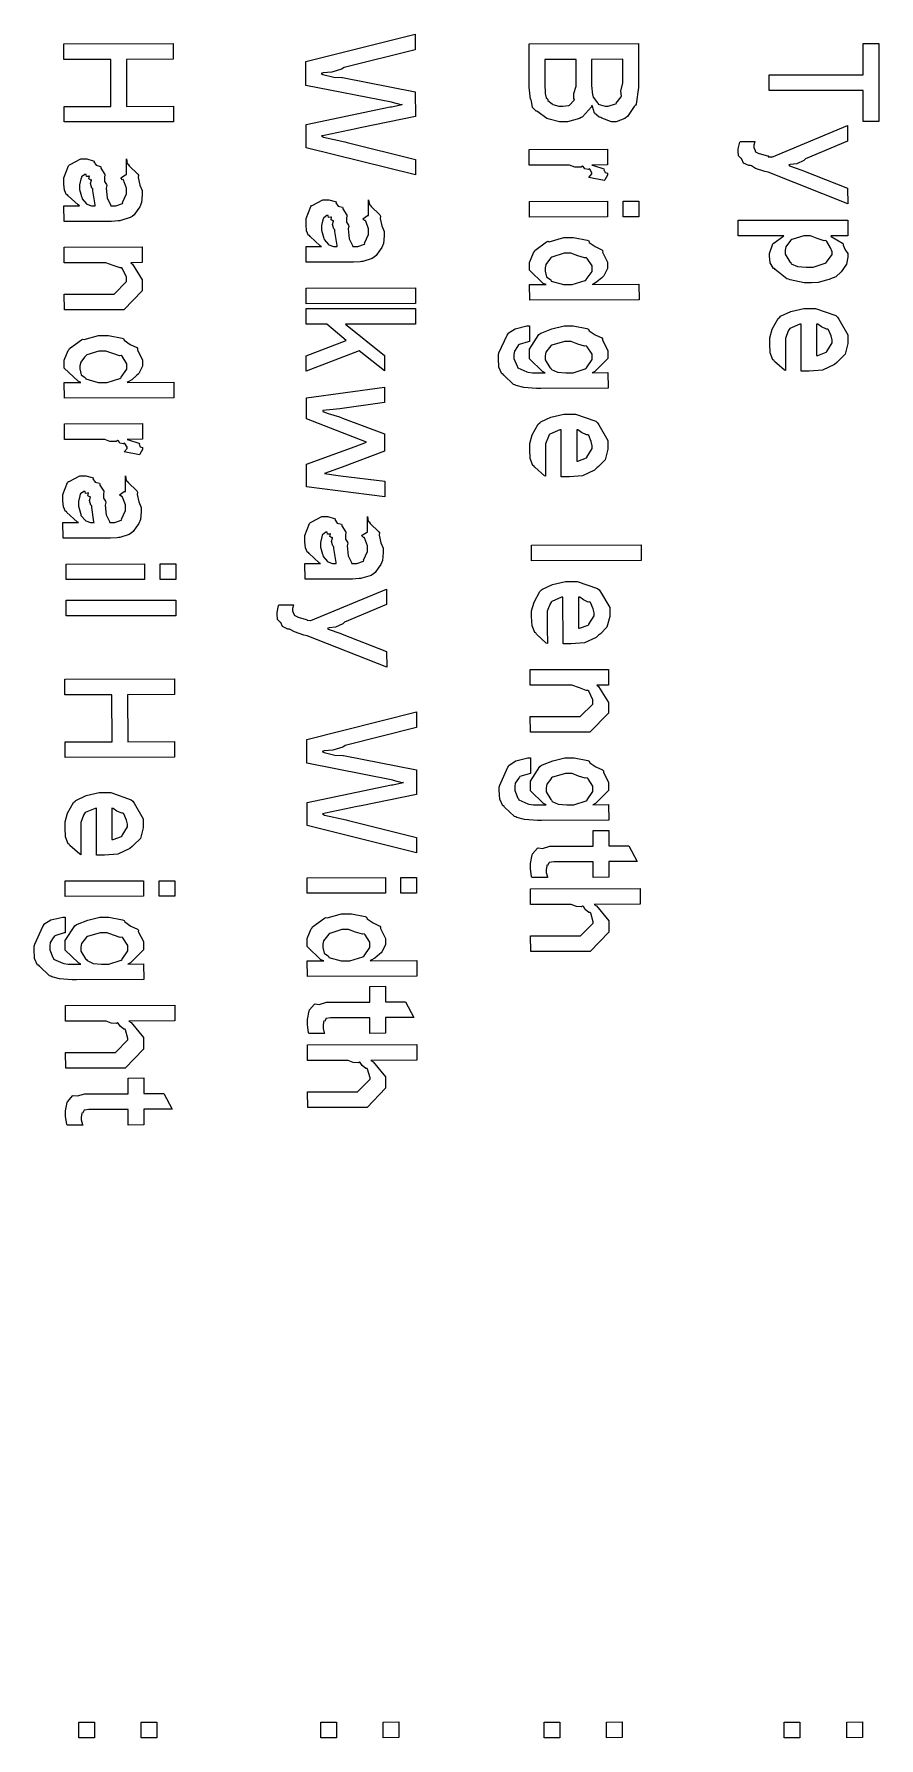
# Model space of a CAD drawing. Extents: x 0.1 to 11.6, y 0.3 to 16.2.
# Drawn here: x 8.059 to 8.809, y 2.724 to 4.237 of the extents above; entities that cross this region are included whole.
import ezdxf

# ---------------------------------------------------------------- set-up
doc = ezdxf.new("R2010")
doc.units = 0
doc.header["$MEASUREMENT"] = 0

msp = doc.modelspace()

# ---------------------------------------------------------------- linework, layer by layer
at = {"color": 0}
for points in [[(8.30018, 4.21278), (8.3974, 4.23708), (8.3974, 4.22319), (8.33425, 4.20736), (8.33203, 4.20594), (8.32324, 4.20329), (8.31554, 4.20258), (8.31386, 4.20215), (8.31543, 4.20107), (8.32497, 4.19878), (8.33231, 4.19857), (8.33274, 4.19846), (8.3974, 4.18565), (8.39763, 4.16396), (8.34836, 4.15375), (8.34467, 4.15304), (8.31663, 4.14714), (8.31407, 4.1466), (8.31586, 4.14556), (8.33501, 4.14128), (8.33707, 4.14074), (8.39763, 4.12576), (8.39763, 4.11208), (8.3004, 4.13618), (8.3004, 4.15679), (8.37528, 4.17242), (8.37642, 4.17236), (8.38574, 4.17458), (8.3859, 4.17458), (8.38488, 4.17415), (8.37711, 4.17638), (8.37636, 4.17654), (8.30018, 4.19151), (8.30018, 4.21278)], [(8.08524, 4.22846), (8.18246, 4.22868), (8.18246, 4.21479), (8.14079, 4.21457), (8.141, 4.1729), (8.18267, 4.17312), (8.18267, 4.15924), (8.08544, 4.15901), (8.08544, 4.1729), (8.12711, 4.1729), (8.1269, 4.21457), (8.08524, 4.21457), (8.08524, 4.22846)], [(8.49858, 4.22851), (8.59581, 4.22874), (8.59581, 4.19183), (8.59581, 4.18956), (8.59364, 4.17497), (8.59321, 4.17383), (8.59179, 4.17264), (8.58589, 4.16385), (8.58496, 4.16319), (8.58376, 4.16222), (8.57585, 4.15929), (8.57324, 4.15929), (8.57183, 4.15929), (8.56326, 4.16238), (8.56239, 4.16297), (8.56088, 4.16325), (8.55681, 4.16699), (8.55485, 4.17264), (8.55436, 4.17383), (8.55388, 4.17258), (8.5459, 4.16363), (8.54482, 4.16297), (8.54329, 4.162), (8.53256, 4.15907), (8.52897, 4.15907), (8.52561, 4.15907), (8.51654, 4.16146), (8.51551, 4.16189), (8.51421, 4.16211), (8.50629, 4.16797), (8.50575, 4.16862), (8.50483, 4.16857), (8.50174, 4.17193), (8.50065, 4.17763), (8.50032, 4.1786), (8.49989, 4.17914), (8.49858, 4.18983), (8.49858, 4.19336), (8.49858, 4.22851)], [(8.71192, 4.20079), (8.79525, 4.20101), (8.79525, 4.22879), (8.80914, 4.22879), (8.80935, 4.15935), (8.79546, 4.15935), (8.79525, 4.18712), (8.71192, 4.1869), (8.71192, 4.20079)], [(8.51247, 4.21463), (8.51247, 4.19336), (8.51247, 4.1914), (8.51281, 4.18593), (8.51292, 4.18554), (8.51292, 4.18429), (8.51367, 4.18044), (8.51481, 4.17947), (8.51508, 4.17904), (8.51514, 4.17811), (8.51915, 4.17503), (8.51964, 4.17469), (8.51964, 4.17469), (8.52485, 4.17296), (8.52658, 4.17296), (8.52854, 4.17296), (8.53385, 4.17372), (8.5344, 4.17383), (8.5344, 4.17383), (8.53874, 4.1785), (8.53896, 4.17925), (8.53842, 4.17942), (8.53831, 4.18431), (8.54025, 4.19081), (8.54025, 4.19293), (8.54025, 4.21463), (8.51247, 4.21463)], [(8.55414, 4.21463), (8.55414, 4.19422), (8.55414, 4.19129), (8.55501, 4.18311), (8.55524, 4.18251), (8.55539, 4.18093), (8.55946, 4.17594), (8.56, 4.17557), (8.56006, 4.17497), (8.56603, 4.17318), (8.56803, 4.17318), (8.56879, 4.17318), (8.57547, 4.17518), (8.57607, 4.17557), (8.57596, 4.17572), (8.5804, 4.18121), (8.58062, 4.18186), (8.58051, 4.18186), (8.57997, 4.18642), (8.58192, 4.19374), (8.58192, 4.19618), (8.58192, 4.21485), (8.55414, 4.21463)], [(8.68604, 4.14176), (8.69928, 4.14176), (8.699, 4.14139), (8.69819, 4.13846), (8.69819, 4.13742), (8.69819, 4.13639), (8.69928, 4.13357), (8.69949, 4.13331), (8.6996, 4.1326), (8.70258, 4.13107), (8.70296, 4.13092), (8.70296, 4.13092), (8.71029, 4.12885), (8.71143, 4.12853), (8.71132, 4.12853), (8.71099, 4.12819), (8.71392, 4.12799), (8.71425, 4.12788), (8.78153, 4.15587), (8.78153, 4.14199), (8.74419, 4.12636), (8.74262, 4.12483), (8.73628, 4.12196), (8.73053, 4.12136), (8.72922, 4.12093), (8.72982, 4.12006), (8.74094, 4.11626), (8.74224, 4.11572), (8.78153, 4.10032), (8.78174, 4.08643), (8.71099, 4.11442), (8.70811, 4.11501), (8.69982, 4.11774), (8.69607, 4.11996), (8.69536, 4.12028), (8.69379, 4.12028), (8.68907, 4.1225), (8.68756, 4.12603), (8.68713, 4.12657), (8.68696, 4.12646), (8.68463, 4.1289), (8.68431, 4.13351), (8.68431, 4.13504), (8.68431, 4.13504), (8.68571, 4.14117), (8.68604, 4.14176)], [(8.49875, 4.13471), (8.56819, 4.13493), (8.56819, 4.12104), (8.55431, 4.12082), (8.55572, 4.1205), (8.56494, 4.11746), (8.56537, 4.11714), (8.56511, 4.11658), (8.56608, 4.1141), (8.56819, 4.11361), (8.56819, 4.11344), (8.56819, 4.11187), (8.56581, 4.10769), (8.56537, 4.10715), (8.55171, 4.10975), (8.55171, 4.10975), (8.55431, 4.11285), (8.55431, 4.11388), (8.55431, 4.11388), (8.55246, 4.11714), (8.55214, 4.11735), (8.55126, 4.11697), (8.54801, 4.11746), (8.5466, 4.11963), (8.54606, 4.11974), (8.54471, 4.11892), (8.53911, 4.11897), (8.53456, 4.12082), (8.53304, 4.12082), (8.49875, 4.12082), (8.49875, 4.13471)], [(8.09928, 4.08458), (8.09799, 4.08535), (8.08897, 4.09347), (8.08843, 4.09435), (8.08768, 4.0944), (8.08578, 4.09858), (8.08539, 4.1039), (8.08539, 4.10563), (8.0854, 4.10949), (8.08951, 4.12017), (8.09039, 4.12104), (8.09082, 4.12121), (8.10043, 4.12625), (8.10363, 4.12625), (8.10574, 4.12625), (8.11143, 4.12462), (8.11208, 4.12429), (8.11187, 4.12358), (8.11393, 4.12056), (8.11779, 4.11963), (8.11817, 4.11908), (8.11811, 4.118), (8.12164, 4.11242), (8.12185, 4.11171), (8.12136, 4.11051), (8.12142, 4.10628), (8.12321, 4.10357), (8.12337, 4.1026), (8.12278, 4.10026), (8.12375, 4.09153), (8.12668, 4.08556), (8.12707, 4.08458), (8.12765, 4.08458), (8.12896, 4.08458), (8.12944, 4.08458), (8.13151, 4.08458), (8.13726, 4.08675), (8.13769, 4.08718), (8.13732, 4.08762), (8.14094, 4.09526), (8.14094, 4.09782), (8.14094, 4.10032), (8.1384, 4.10726), (8.13792, 4.10781), (8.13743, 4.10775), (8.13575, 4.10932), (8.13992, 4.11214), (8.14094, 4.11236), (8.14094, 4.12625), (8.1409, 4.12625), (8.14165, 4.12196), (8.14247, 4.12147), (8.14333, 4.12017), (8.15104, 4.11279), (8.15158, 4.11171), (8.15126, 4.10964), (8.15267, 4.10303), (8.15483, 4.09814), (8.15485, 4.09651), (8.15483, 4.09424), (8.15419, 4.0874), (8.15267, 4.08371), (8.15224, 4.08285), (8.1511, 4.08132), (8.14774, 4.07665), (8.14594, 4.07519), (8.14529, 4.07482), (8.14421, 4.07406), (8.1359, 4.0715), (8.13488, 4.07135), (8.13357, 4.07118), (8.12756, 4.07069), (8.12554, 4.07069), (8.11447, 4.07069), (8.11008, 4.07069), (8.10015, 4.07069), (8.0969, 4.07069), (8.09408, 4.07069), (8.08774, 4.07069), (8.08561, 4.07069), (8.0854, 4.08458), (8.08887, 4.08458), (8.09668, 4.08458), (8.09928, 4.08458)], [(8.11317, 4.08458), (8.11296, 4.08544), (8.11111, 4.09793), (8.111, 4.09956), (8.11008, 4.10026), (8.10889, 4.10428), (8.10981, 4.10721), (8.10971, 4.10758), (8.10932, 4.10747), (8.10758, 4.10846), (8.10796, 4.11083), (8.10775, 4.11106), (8.10732, 4.11074), (8.10531, 4.11051), (8.10499, 4.11236), (8.10493, 4.11236), (8.1039, 4.11236), (8.10107, 4.11019), (8.10081, 4.10975), (8.10043, 4.10835), (8.09928, 4.10325), (8.09928, 4.10151), (8.09929, 4.09918), (8.10092, 4.09289), (8.10124, 4.09218), (8.1014, 4.09088), (8.10536, 4.08643), (8.10579, 4.0861), (8.10579, 4.0861), (8.10986, 4.08458), (8.11122, 4.08458), (8.11317, 4.08458)], [(8.31429, 4.04835), (8.31299, 4.0491), (8.30399, 4.05724), (8.30344, 4.05811), (8.30268, 4.05817), (8.30078, 4.06233), (8.3004, 4.06765), (8.3004, 4.06939), (8.3004, 4.07324), (8.30453, 4.08393), (8.30539, 4.08481), (8.30583, 4.08496), (8.31543, 4.09001), (8.31862, 4.09001), (8.32075, 4.09001), (8.32644, 4.08838), (8.3271, 4.08806), (8.32687, 4.08735), (8.32894, 4.08431), (8.33279, 4.08339), (8.33317, 4.08285), (8.33311, 4.08176), (8.33664, 4.07617), (8.33686, 4.07547), (8.33637, 4.07428), (8.33643, 4.07004), (8.33822, 4.06733), (8.33837, 4.06635), (8.33778, 4.06401), (8.33876, 4.05528), (8.34169, 4.04932), (8.34207, 4.04835), (8.34267, 4.04833), (8.34397, 4.04835), (8.34446, 4.04835), (8.34651, 4.04833), (8.35226, 4.05051), (8.35271, 4.05094), (8.35232, 4.05138), (8.35596, 4.05903), (8.35596, 4.06158), (8.35596, 4.06407), (8.3534, 4.07101), (8.35292, 4.07156), (8.35243, 4.0715), (8.35075, 4.07308), (8.35493, 4.0759), (8.35596, 4.07611), (8.35596, 4.09), (8.3559, 4.09001), (8.35667, 4.08572), (8.35747, 4.08524), (8.35835, 4.08393), (8.36604, 4.07656), (8.3666, 4.07547), (8.36626, 4.0734), (8.36768, 4.06679), (8.36985, 4.0619), (8.36985, 4.06028), (8.36985, 4.058), (8.36919, 4.05117), (8.36768, 4.04747), (8.36724, 4.04661), (8.3661, 4.04508), (8.36274, 4.04042), (8.36094, 4.03896), (8.36029, 4.03857), (8.35921, 4.03782), (8.35092, 4.03526), (8.34987, 4.0351), (8.34858, 4.03494), (8.34256, 4.03446), (8.34056, 4.03446), (8.32949, 4.03446), (8.32508, 4.03446), (8.31515, 4.03446), (8.3119, 4.03446), (8.30908, 4.03446), (8.30274, 4.03446), (8.30063, 4.03446), (8.3004, 4.04833), (8.30388, 4.04833), (8.31168, 4.04835), (8.31429, 4.04835)], [(8.49886, 4.08849), (8.56831, 4.08871), (8.56831, 4.07482), (8.49886, 4.0746), (8.49886, 4.08849)], [(8.58219, 4.08871), (8.59608, 4.08871), (8.59608, 4.07482), (8.58219, 4.07482), (8.58219, 4.08871)], [(8.32818, 4.04833), (8.32796, 4.04921), (8.32613, 4.06168), (8.32601, 4.06332), (8.32508, 4.06401), (8.32389, 4.06803), (8.32482, 4.07096), (8.32471, 4.07135), (8.32433, 4.07124), (8.3226, 4.07221), (8.32297, 4.0746), (8.32275, 4.07482), (8.32232, 4.07449), (8.32032, 4.07428), (8.31999, 4.07611), (8.31993, 4.07611), (8.3189, 4.07611), (8.31608, 4.07394), (8.31581, 4.07351), (8.31543, 4.0721), (8.31429, 4.067), (8.31429, 4.06526), (8.31429, 4.06293), (8.31592, 4.05664), (8.31625, 4.05593), (8.3164, 4.05464), (8.32036, 4.05018), (8.32081, 4.04986), (8.32081, 4.04986), (8.32487, 4.04833), (8.32622, 4.04833), (8.32818, 4.04833)], [(8.6844, 4.07172), (8.78162, 4.07194), (8.78162, 4.05806), (8.76665, 4.05783), (8.76682, 4.05735), (8.77707, 4.05154), (8.77772, 4.05089), (8.77751, 4.04969), (8.77935, 4.04557), (8.78162, 4.04226), (8.78162, 4.04113), (8.78162, 4.03907), (8.78049, 4.03276), (8.778, 4.02886), (8.77729, 4.02789), (8.77587, 4.0261), (8.77094, 4.02138), (8.76644, 4.01969), (8.76514, 4.01921), (8.76286, 4.01844), (8.75526, 4.01654), (8.74946, 4.01617), (8.74756, 4.01617), (8.74294, 4.01617), (8.73047, 4.01888), (8.72911, 4.01942), (8.72749, 4.01969), (8.71729, 4.02794), (8.71653, 4.02897), (8.7156, 4.02897), (8.71272, 4.03386), (8.71218, 4.04015), (8.71218, 4.04221), (8.71218, 4.04221), (8.71506, 4.05067), (8.71565, 4.05132), (8.71599, 4.05138), (8.72385, 4.0574), (8.72478, 4.05783), (8.6844, 4.05783), (8.6844, 4.07172)], [(8.49892, 4.01465), (8.51367, 4.01465), (8.51113, 4.01563), (8.49892, 4.02729), (8.49892, 4.03114), (8.49892, 4.03435), (8.5025, 4.04297), (8.50325, 4.04394), (8.50358, 4.04482), (8.51411, 4.05251), (8.5154, 4.05306), (8.5165, 4.05274), (8.52935, 4.05632), (8.53364, 4.05632), (8.53814, 4.05632), (8.55029, 4.05399), (8.55165, 4.0535), (8.55203, 4.05208), (8.55735, 4.04839), (8.56326, 4.04557), (8.56401, 4.0446), (8.56392, 4.04346), (8.56836, 4.0344), (8.56836, 4.03136), (8.56836, 4.02897), (8.56511, 4.02251), (8.56446, 4.02181), (8.5631, 4.02061), (8.55886, 4.01699), (8.55567, 4.01514), (8.55469, 4.01465), (8.59614, 4.01486), (8.59636, 4.00097), (8.49914, 4.00076), (8.49892, 4.01465)], [(8.74647, 4.05783), (8.74262, 4.05783), (8.73188, 4.05458), (8.73107, 4.05393), (8.72993, 4.05257), (8.72667, 4.04824), (8.72607, 4.04519), (8.72607, 4.04417), (8.72607, 4.04167), (8.73019, 4.03489), (8.73107, 4.03418), (8.7315, 4.03315), (8.73703, 4.0306), (8.74457, 4.03006), (8.74713, 4.03006), (8.75097, 4.03006), (8.76167, 4.03353), (8.76253, 4.03418), (8.76264, 4.0345), (8.76774, 4.04144), (8.76774, 4.04372), (8.76774, 4.04372), (8.76633, 4.04736), (8.76318, 4.053), (8.76232, 4.05371), (8.76069, 4.0536), (8.75456, 4.05561), (8.74849, 4.05783), (8.74647, 4.05783)], [(8.0855, 4.04785), (8.15494, 4.04807), (8.15494, 4.03418), (8.14475, 4.03396), (8.14611, 4.03288), (8.15494, 4.01872), (8.15494, 4.014), (8.15494, 4.00922), (8.13846, 3.99229), (8.12739, 3.99229), (8.08572, 3.99229), (8.0855, 4.00618), (8.12414, 4.00618), (8.12999, 4.00618), (8.14106, 4.01725), (8.14106, 4.01833), (8.14106, 4.02111), (8.13743, 4.02864), (8.13672, 4.0294), (8.13519, 4.0294), (8.12918, 4.03168), (8.12244, 4.03396), (8.12022, 4.03396), (8.0855, 4.03396), (8.0855, 4.04785)], [(8.53364, 4.04243), (8.52974, 4.04243), (8.51888, 4.03901), (8.51801, 4.03831), (8.51682, 4.03694), (8.51346, 4.03256), (8.51281, 4.0294), (8.51281, 4.02832), (8.51281, 4.02664), (8.514, 4.02143), (8.51693, 4.01942), (8.51779, 4.01878), (8.51818, 4.01774), (8.52908, 4.01465), (8.53276, 4.01465), (8.53689, 4.01465), (8.54839, 4.01812), (8.54926, 4.01878), (8.54937, 4.01915), (8.55447, 4.02636), (8.55447, 4.02875), (8.55447, 4.03119), (8.55029, 4.03787), (8.54949, 4.03851), (8.5479, 4.03836), (8.54189, 4.04025), (8.53569, 4.04243), (8.53364, 4.04243)], [(8.30051, 4.01156), (8.39774, 4.01178), (8.39774, 3.99789), (8.30051, 3.99767), (8.30051, 4.01156)], [(8.30057, 3.99328), (8.39779, 3.99349), (8.39779, 3.9796), (8.3355, 3.97939), (8.37001, 3.95161), (8.37001, 3.93793), (8.34765, 3.95594), (8.30057, 3.93772), (8.30057, 3.95139), (8.33615, 3.96506), (8.31879, 3.97939), (8.30057, 3.97939), (8.30057, 3.99328)], [(8.72624, 3.95165), (8.72646, 3.93821), (8.72532, 3.93858), (8.71669, 3.9464), (8.71604, 3.94754), (8.71511, 3.94786), (8.71278, 3.95399), (8.71235, 3.96203), (8.71235, 3.96468), (8.71235, 3.96729), (8.71451, 3.97499), (8.71972, 3.98443), (8.72125, 3.98574), (8.722, 3.98649), (8.73096, 3.99067), (8.74251, 3.99332), (8.74642, 3.99332), (8.75293, 3.99332), (8.77094, 3.98703), (8.77246, 3.98574), (8.7736, 3.98394), (8.78179, 3.97), (8.78179, 3.96533), (8.78179, 3.96218), (8.77925, 3.95275), (8.77344, 3.94689), (8.77181, 3.94558), (8.76981, 3.94363), (8.75922, 3.93875), (8.7475, 3.93778), (8.7436, 3.93778), (8.74279, 3.93778), (8.74094, 3.93778), (8.74035, 3.93778), (8.74013, 3.97943), (8.73899, 3.97939), (8.73031, 3.97558), (8.72971, 3.97488), (8.72885, 3.97342), (8.72624, 3.9669), (8.72624, 3.96468), (8.72624, 3.96272), (8.72624, 3.95833), (8.72624, 3.95686), (8.72624, 3.95557), (8.72624, 3.95264), (8.72624, 3.95165)], [(8.75401, 3.97943), (8.75401, 3.95165), (8.75499, 3.95176), (8.76258, 3.95449), (8.76313, 3.95492), (8.76313, 3.95529), (8.7679, 3.96283), (8.7679, 3.96533), (8.7679, 3.96533), (8.76693, 3.96901), (8.76465, 3.97444), (8.764, 3.9751), (8.76264, 3.97499), (8.75836, 3.977), (8.75504, 3.97939), (8.75401, 3.97943)], [(8.08567, 3.92779), (8.10043, 3.92779), (8.09788, 3.92876), (8.08567, 3.94043), (8.08567, 3.94428), (8.08567, 3.94749), (8.08925, 3.95611), (8.09, 3.95708), (8.09033, 3.95796), (8.10086, 3.96565), (8.10217, 3.96619), (8.10325, 3.96588), (8.1161, 3.96946), (8.12039, 3.96946), (8.12489, 3.96946), (8.13704, 3.96712), (8.1384, 3.96664), (8.13878, 3.96522), (8.1441, 3.96153), (8.15001, 3.95871), (8.15078, 3.95774), (8.15067, 3.9566), (8.15511, 3.94754), (8.15511, 3.9445), (8.15511, 3.94211), (8.15186, 3.93565), (8.15121, 3.93494), (8.14985, 3.93375), (8.14561, 3.93012), (8.14242, 3.92828), (8.14144, 3.92779), (8.18289, 3.928), (8.18311, 3.91411), (8.08589, 3.9139), (8.08567, 3.92779)], [(8.49903, 3.97792), (8.49903, 3.96403), (8.49789, 3.96392), (8.48975, 3.96143), (8.48926, 3.96099), (8.48833, 3.95969), (8.48563, 3.95557), (8.48514, 3.95247), (8.48514, 3.95144), (8.48514, 3.949), (8.48785, 3.94228), (8.48839, 3.94168), (8.48867, 3.94065), (8.49669, 3.93712), (8.49772, 3.9369), (8.49772, 3.9369), (8.50168, 3.93636), (8.5101, 3.93625), (8.51292, 3.93625), (8.51058, 3.93733), (8.49903, 3.94874), (8.49903, 3.95253), (8.49903, 3.95725), (8.50732, 3.97032), (8.509, 3.9714), (8.50988, 3.9719), (8.51888, 3.97542), (8.52968, 3.97792), (8.53331, 3.97792), (8.53782, 3.97792), (8.54992, 3.97558), (8.55132, 3.9751), (8.55182, 3.97368), (8.55724, 3.97006), (8.56315, 3.96739), (8.56392, 3.96642), (8.56386, 3.96528), (8.56847, 3.95622), (8.56847, 3.95318), (8.56847, 3.94894), (8.55686, 3.93739), (8.55458, 3.93625), (8.56847, 3.93647), (8.56868, 3.92258), (8.509, 3.92236), (8.50521, 3.92236), (8.49388, 3.92318), (8.48708, 3.92507), (8.486, 3.92562), (8.48481, 3.92589), (8.47601, 3.93431), (8.47537, 3.93539), (8.47439, 3.93544), (8.47174, 3.94135), (8.47125, 3.94943), (8.47125, 3.9521), (8.47179, 3.95389), (8.47906, 3.96978), (8.47993, 3.97097), (8.48003, 3.97163), (8.48622, 3.97547), (8.49669, 3.97797), (8.49903, 3.97792)], [(8.12039, 3.95557), (8.11649, 3.95557), (8.10564, 3.95215), (8.10476, 3.95144), (8.10357, 3.95008), (8.10021, 3.94569), (8.09956, 3.94254), (8.09956, 3.94146), (8.09956, 3.93978), (8.10075, 3.93457), (8.10368, 3.93256), (8.10454, 3.93192), (8.10493, 3.93088), (8.11583, 3.92779), (8.11951, 3.92779), (8.12364, 3.92779), (8.13514, 3.93126), (8.13601, 3.93192), (8.13613, 3.93229), (8.14122, 3.9395), (8.14122, 3.94189), (8.14122, 3.94433), (8.13704, 3.95101), (8.13624, 3.95167), (8.13465, 3.9515), (8.12864, 3.9534), (8.12244, 3.95557), (8.12039, 3.95557)], [(8.53418, 3.96403), (8.53011, 3.96403), (8.51878, 3.96078), (8.5179, 3.96012), (8.51676, 3.95876), (8.51351, 3.95449), (8.51292, 3.95122), (8.51292, 3.95014), (8.51292, 3.94769), (8.51704, 3.94103), (8.5179, 3.94038), (8.51833, 3.93935), (8.52382, 3.93679), (8.53125, 3.93625), (8.53375, 3.93625), (8.53765, 3.93625), (8.5485, 3.93972), (8.54937, 3.94038), (8.54949, 3.94075), (8.55458, 3.94797), (8.55458, 3.95036), (8.55458, 3.95281), (8.55024, 3.95947), (8.54937, 3.96012), (8.54775, 3.95996), (8.54183, 3.96186), (8.53608, 3.96403), (8.53418, 3.96403)], [(8.30072, 3.91417), (8.37017, 3.9235), (8.37017, 3.90983), (8.33046, 3.9044), (8.31526, 3.90267), (8.31543, 3.90207), (8.32021, 3.90007), (8.33014, 3.89725), (8.33285, 3.89615), (8.37017, 3.88206), (8.37017, 3.86664), (8.33242, 3.85254), (8.31679, 3.8469), (8.33089, 3.84494), (8.37039, 3.84017), (8.37039, 3.82628), (8.30094, 3.83518), (8.30094, 3.85514), (8.34392, 3.87099), (8.35411, 3.87467), (8.30072, 3.89551), (8.30072, 3.91417)], [(8.08583, 3.89106), (8.15528, 3.89128), (8.15528, 3.87739), (8.14139, 3.87717), (8.14279, 3.87685), (8.15201, 3.87381), (8.15246, 3.87349), (8.15218, 3.87294), (8.15315, 3.87044), (8.15528, 3.86996), (8.15528, 3.86979), (8.15528, 3.86822), (8.15289, 3.86404), (8.15246, 3.8635), (8.13878, 3.8661), (8.13878, 3.8661), (8.14139, 3.86919), (8.14139, 3.87022), (8.14139, 3.87022), (8.13954, 3.87349), (8.13921, 3.87369), (8.13835, 3.87332), (8.1351, 3.87381), (8.13368, 3.87597), (8.13314, 3.87608), (8.13178, 3.87526), (8.12619, 3.87532), (8.12164, 3.87717), (8.12011, 3.87717), (8.08583, 3.87717), (8.08583, 3.89106)], [(8.51307, 3.85786), (8.51329, 3.8444), (8.51215, 3.84478), (8.50353, 3.8526), (8.50287, 3.85374), (8.50196, 3.85406), (8.49963, 3.86019), (8.49918, 3.86822), (8.49918, 3.87088), (8.49918, 3.87349), (8.50136, 3.88118), (8.50657, 3.89063), (8.50808, 3.89193), (8.50885, 3.89268), (8.51779, 3.89686), (8.52935, 3.89953), (8.53326, 3.89953), (8.53976, 3.89953), (8.55778, 3.89322), (8.55931, 3.89193), (8.56044, 3.89014), (8.56862, 3.87619), (8.56862, 3.87153), (8.56862, 3.86838), (8.56608, 3.85894), (8.56028, 3.85308), (8.55865, 3.85178), (8.55664, 3.84983), (8.54606, 3.84494), (8.53435, 3.84397), (8.53043, 3.84397), (8.52963, 3.84397), (8.52778, 3.84397), (8.52718, 3.84397), (8.52696, 3.88564), (8.52582, 3.88558), (8.51714, 3.88178), (8.51654, 3.88108), (8.51568, 3.87961), (8.51307, 3.8731), (8.51307, 3.87088), (8.51307, 3.86893), (8.51307, 3.86453), (8.51307, 3.86307), (8.51307, 3.86176), (8.51307, 3.85883), (8.51307, 3.85786)], [(8.54085, 3.88564), (8.54085, 3.85786), (8.54183, 3.85796), (8.54943, 3.86068), (8.54997, 3.86111), (8.54997, 3.86149), (8.55474, 3.86903), (8.55474, 3.87153), (8.55474, 3.87153), (8.55376, 3.87522), (8.55149, 3.88064), (8.55083, 3.88129), (8.54949, 3.88118), (8.54519, 3.88319), (8.54189, 3.88558), (8.54085, 3.88564)], [(8.09836, 3.80322), (8.09706, 3.80399), (8.08806, 3.81212), (8.08751, 3.81299), (8.08675, 3.81304), (8.08485, 3.81722), (8.08447, 3.82254), (8.08447, 3.82428), (8.08447, 3.82813), (8.0886, 3.83881), (8.08946, 3.83968), (8.0899, 3.83985), (8.0995, 3.84489), (8.10271, 3.84489), (8.10482, 3.84489), (8.11051, 3.84326), (8.11117, 3.84293), (8.11094, 3.84224), (8.11301, 3.83919), (8.11686, 3.83826), (8.11724, 3.83772), (8.11719, 3.83664), (8.12071, 3.83106), (8.12093, 3.83035), (8.12044, 3.82915), (8.1205, 3.82492), (8.12229, 3.82221), (8.12244, 3.82124), (8.12185, 3.8189), (8.12283, 3.81017), (8.12576, 3.80419), (8.12614, 3.80322), (8.12674, 3.80322), (8.12804, 3.80322), (8.12853, 3.80322), (8.13058, 3.80322), (8.13633, 3.80539), (8.13678, 3.80583), (8.13639, 3.80626), (8.14003, 3.81392), (8.14003, 3.81646), (8.14003, 3.81896), (8.13747, 3.8259), (8.13699, 3.82644), (8.1365, 3.82639), (8.13482, 3.82796), (8.139, 3.83078), (8.14003, 3.831), (8.14003, 3.84489), (8.13997, 3.84489), (8.14074, 3.8406), (8.14154, 3.84011), (8.14242, 3.83882), (8.15013, 3.83143), (8.15067, 3.83035), (8.15033, 3.82829), (8.15175, 3.82167), (8.15392, 3.81679), (8.15392, 3.81515), (8.15392, 3.81288), (8.15326, 3.80604), (8.15175, 3.80236), (8.15132, 3.80149), (8.15018, 3.79997), (8.14681, 3.79531), (8.14501, 3.79383), (8.14438, 3.79346), (8.14328, 3.79269), (8.13499, 3.79015), (8.13396, 3.78999), (8.13265, 3.78982), (8.12663, 3.78933), (8.12463, 3.78933), (8.11356, 3.78933), (8.10915, 3.78933), (8.09924, 3.78933), (8.09597, 3.78933), (8.09315, 3.78933), (8.08681, 3.78933), (8.08469, 3.78933), (8.08447, 3.80322), (8.08794, 3.80322), (8.09576, 3.80322), (8.09836, 3.80322)], [(8.11225, 3.80322), (8.11203, 3.8041), (8.11019, 3.81657), (8.11008, 3.81819), (8.10915, 3.8189), (8.10796, 3.82292), (8.10889, 3.82585), (8.10878, 3.82622), (8.1084, 3.82611), (8.10667, 3.8271), (8.10704, 3.82949), (8.10682, 3.82969), (8.10639, 3.82937), (8.10439, 3.82915), (8.10406, 3.831), (8.104, 3.831), (8.10297, 3.831), (8.10015, 3.82883), (8.09987, 3.8284), (8.0995, 3.82699), (8.09836, 3.82189), (8.09836, 3.82015), (8.09836, 3.81782), (8.09999, 3.81153), (8.10032, 3.81082), (8.10047, 3.80951), (8.10444, 3.80507), (8.10488, 3.80474), (8.10488, 3.80474), (8.10894, 3.80322), (8.11029, 3.80322), (8.11225, 3.80322)], [(8.31337, 3.76693), (8.31207, 3.76768), (8.30306, 3.77582), (8.30251, 3.77669), (8.30176, 3.77675), (8.29986, 3.78093), (8.29949, 3.78624), (8.29949, 3.78797), (8.29949, 3.79183), (8.3036, 3.80251), (8.30447, 3.80339), (8.3049, 3.80354), (8.31451, 3.8086), (8.31771, 3.8086), (8.31982, 3.8086), (8.32553, 3.80697), (8.32617, 3.80664), (8.32596, 3.80593), (8.32801, 3.8029), (8.33188, 3.80197), (8.33225, 3.80143), (8.33219, 3.80035), (8.33572, 3.79476), (8.33594, 3.79406), (8.33544, 3.79286), (8.3355, 3.78863), (8.33729, 3.78592), (8.33746, 3.78494), (8.33686, 3.78261), (8.33783, 3.77387), (8.34076, 3.7679), (8.34115, 3.76693), (8.34175, 3.76693), (8.34304, 3.76693), (8.34353, 3.76693), (8.3456, 3.76693), (8.35135, 3.7691), (8.35178, 3.76953), (8.3514, 3.76996), (8.35504, 3.77761), (8.35504, 3.78017), (8.35504, 3.78267), (8.35249, 3.78961), (8.352, 3.79015), (8.35151, 3.7901), (8.34983, 3.79167), (8.354, 3.79449), (8.35504, 3.79471), (8.35504, 3.8086), (8.35499, 3.8086), (8.35574, 3.80431), (8.35656, 3.80382), (8.35742, 3.80251), (8.36513, 3.79514), (8.36567, 3.79406), (8.36535, 3.79199), (8.36675, 3.78537), (8.36893, 3.78049), (8.36893, 3.77886), (8.36893, 3.77658), (8.36828, 3.76975), (8.36675, 3.76606), (8.36632, 3.76519), (8.36518, 3.76367), (8.36182, 3.759), (8.36003, 3.75754), (8.35938, 3.75717), (8.35829, 3.7564), (8.34999, 3.75385), (8.34896, 3.75369), (8.34765, 3.75353), (8.34164, 3.75304), (8.33963, 3.75304), (8.32856, 3.75304), (8.32417, 3.75304), (8.31424, 3.75304), (8.31099, 3.75304), (8.30817, 3.75304), (8.30182, 3.75304), (8.29969, 3.75304), (8.29949, 3.76693), (8.30296, 3.76693), (8.31076, 3.76693), (8.31337, 3.76693)], [(8.32726, 3.76693), (8.32704, 3.76779), (8.32519, 3.78028), (8.32508, 3.7819), (8.32417, 3.78261), (8.32297, 3.78662), (8.32389, 3.78956), (8.32379, 3.78993), (8.3234, 3.78982), (8.32167, 3.79081), (8.32206, 3.79318), (8.32183, 3.7934), (8.3214, 3.79308), (8.31939, 3.79286), (8.31907, 3.79471), (8.31901, 3.79471), (8.31799, 3.79471), (8.31515, 3.79253), (8.31489, 3.7921), (8.31451, 3.79069), (8.31337, 3.7856), (8.31337, 3.78386), (8.31337, 3.78153), (8.315, 3.77522), (8.31532, 3.77453), (8.31549, 3.77322), (8.31944, 3.76878), (8.31988, 3.76844), (8.31988, 3.76844), (8.32394, 3.76693), (8.32531, 3.76693), (8.32726, 3.76693)], [(8.50076, 3.78331), (8.59799, 3.78353), (8.59799, 3.76964), (8.50076, 3.76942), (8.50076, 3.78331)], [(8.0874, 3.76649), (8.15685, 3.76671), (8.15685, 3.75282), (8.0874, 3.7526), (8.0874, 3.76649)], [(8.17074, 3.76671), (8.18463, 3.76671), (8.18463, 3.75282), (8.17074, 3.75282), (8.17074, 3.76671)], [(8.27636, 3.73019), (8.28961, 3.73019), (8.28933, 3.72982), (8.28851, 3.72689), (8.28851, 3.72586), (8.28851, 3.72483), (8.28961, 3.722), (8.28982, 3.72174), (8.28993, 3.72103), (8.29292, 3.71951), (8.29329, 3.71935), (8.29329, 3.71935), (8.30063, 3.71728), (8.30176, 3.71696), (8.30165, 3.71696), (8.30132, 3.71664), (8.30425, 3.71642), (8.30458, 3.71631), (8.37185, 3.74431), (8.37185, 3.73042), (8.33453, 3.71479), (8.33296, 3.71326), (8.32661, 3.71039), (8.32086, 3.70979), (8.31956, 3.70936), (8.32015, 3.7085), (8.33128, 3.70469), (8.33257, 3.70415), (8.37185, 3.68875), (8.37207, 3.67486), (8.30132, 3.70285), (8.29844, 3.70344), (8.29015, 3.70617), (8.2864, 3.70839), (8.28569, 3.70871), (8.28412, 3.70871), (8.2794, 3.71093), (8.27789, 3.71446), (8.27746, 3.715), (8.27729, 3.7149), (8.27496, 3.71733), (8.27463, 3.72194), (8.27463, 3.72347), (8.27463, 3.72347), (8.27604, 3.7296), (8.27636, 3.73019)], [(8.51471, 3.70942), (8.51492, 3.69596), (8.51378, 3.69635), (8.50515, 3.70415), (8.5045, 3.70529), (8.50358, 3.70562), (8.50125, 3.71175), (8.50082, 3.71978), (8.50082, 3.72244), (8.50082, 3.72504), (8.50299, 3.73275), (8.50819, 3.74218), (8.50971, 3.74349), (8.51047, 3.74425), (8.51942, 3.74843), (8.53099, 3.75108), (8.53489, 3.75108), (8.54139, 3.75108), (8.5594, 3.74479), (8.56093, 3.74349), (8.56207, 3.74169), (8.57026, 3.72775), (8.57026, 3.7231), (8.57026, 3.71994), (8.56771, 3.7105), (8.5619, 3.70464), (8.56028, 3.70335), (8.55826, 3.70139), (8.54769, 3.6965), (8.53597, 3.69553), (8.53207, 3.69553), (8.53125, 3.69553), (8.5294, 3.69553), (8.52881, 3.69553), (8.5286, 3.73719), (8.52746, 3.73714), (8.51878, 3.73335), (8.51818, 3.73264), (8.51731, 3.73117), (8.51471, 3.72467), (8.51471, 3.72244), (8.51471, 3.72049), (8.51471, 3.7161), (8.51471, 3.71463), (8.51471, 3.71332), (8.51471, 3.71039), (8.51471, 3.70942)], [(8.54249, 3.73719), (8.54249, 3.70942), (8.54346, 3.70953), (8.55106, 3.71224), (8.5516, 3.71267), (8.5516, 3.71306), (8.55638, 3.7206), (8.55638, 3.72308), (8.55638, 3.72308), (8.55539, 3.72678), (8.55311, 3.73221), (8.55246, 3.73286), (8.55111, 3.73275), (8.54682, 3.73475), (8.54351, 3.73714), (8.54249, 3.73719)], [(8.08746, 3.73426), (8.18468, 3.73449), (8.18468, 3.7206), (8.08746, 3.72038), (8.08746, 3.73426)], [(8.08621, 3.66428), (8.18343, 3.6645), (8.18343, 3.65061), (8.14176, 3.65039), (8.14199, 3.60872), (8.18365, 3.60894), (8.18365, 3.59506), (8.08643, 3.59483), (8.08643, 3.60872), (8.1281, 3.60872), (8.12787, 3.65039), (8.08621, 3.65039), (8.08621, 3.66428)], [(8.49957, 3.67269), (8.56901, 3.6729), (8.56901, 3.65901), (8.55881, 3.65881), (8.56017, 3.65771), (8.56901, 3.64356), (8.56901, 3.63883), (8.56901, 3.63406), (8.55251, 3.61714), (8.54144, 3.61714), (8.49978, 3.61714), (8.49957, 3.63103), (8.53819, 3.63103), (8.54406, 3.63103), (8.55512, 3.64208), (8.55512, 3.64318), (8.55512, 3.64594), (8.55149, 3.65349), (8.55078, 3.65424), (8.54926, 3.65424), (8.54324, 3.65651), (8.53651, 3.65881), (8.53429, 3.65881), (8.49957, 3.65881), (8.49957, 3.67269)], [(8.30122, 3.61079), (8.39844, 3.6351), (8.39844, 3.62121), (8.33529, 3.60536), (8.33306, 3.60394), (8.32428, 3.60129), (8.31657, 3.60058), (8.31489, 3.60015), (8.31646, 3.59907), (8.32601, 3.59679), (8.33333, 3.59657), (8.33376, 3.59646), (8.39844, 3.58365), (8.39865, 3.56196), (8.34939, 3.55175), (8.34571, 3.55106), (8.31765, 3.54514), (8.31511, 3.5446), (8.31689, 3.54357), (8.33604, 3.53928), (8.33811, 3.53874), (8.39865, 3.52376), (8.39865, 3.5101), (8.30143, 3.53418), (8.30143, 3.55479), (8.37631, 3.57042), (8.37744, 3.57036), (8.38678, 3.5726), (8.38693, 3.57258), (8.3859, 3.57215), (8.37815, 3.57438), (8.37739, 3.57454), (8.30122, 3.58951), (8.30122, 3.61079)], [(8.49972, 3.59429), (8.49974, 3.5804), (8.49858, 3.58029), (8.49046, 3.57781), (8.48996, 3.57736), (8.48904, 3.57607), (8.48633, 3.57194), (8.48583, 3.56885), (8.48585, 3.56782), (8.48585, 3.56538), (8.48856, 3.55865), (8.4891, 3.55806), (8.48936, 3.55701), (8.4974, 3.5535), (8.49843, 3.55328), (8.49843, 3.55328), (8.50239, 3.55274), (8.51079, 3.55263), (8.51363, 3.55263), (8.51129, 3.55371), (8.49972, 3.5651), (8.49972, 3.5689), (8.49974, 3.57362), (8.50803, 3.58669), (8.50971, 3.58778), (8.51058, 3.58826), (8.51958, 3.59179), (8.53039, 3.59429), (8.53401, 3.59429), (8.53851, 3.59429), (8.55063, 3.59196), (8.55203, 3.59147), (8.55251, 3.59006), (8.55794, 3.58643), (8.56386, 3.58376), (8.56461, 3.58279), (8.56456, 3.58165), (8.56917, 3.5726), (8.56917, 3.56956), (8.56917, 3.56532), (8.55757, 3.55376), (8.55529, 3.55263), (8.56917, 3.55285), (8.56939, 3.53896), (8.50971, 3.53874), (8.50592, 3.53874), (8.49457, 3.53956), (8.48779, 3.54144), (8.48671, 3.54199), (8.48551, 3.54226), (8.47672, 3.55067), (8.47607, 3.55176), (8.4751, 3.55181), (8.47244, 3.55772), (8.47196, 3.56581), (8.47194, 3.56847), (8.4725, 3.57026), (8.47976, 3.58615), (8.48064, 3.58735), (8.48074, 3.588), (8.48693, 3.59185), (8.4974, 3.59435), (8.49972, 3.59429)], [(8.53489, 3.5804), (8.53082, 3.5804), (8.51947, 3.57715), (8.51861, 3.5765), (8.51747, 3.57514), (8.51421, 3.57086), (8.51361, 3.5676), (8.51361, 3.56651), (8.51361, 3.56407), (8.51774, 3.5574), (8.51861, 3.55675), (8.51904, 3.55572), (8.52453, 3.55317), (8.53196, 3.55263), (8.53446, 3.55263), (8.53836, 3.55263), (8.54921, 3.5561), (8.55007, 3.55675), (8.55018, 3.55713), (8.55528, 3.56435), (8.55528, 3.56674), (8.55529, 3.56917), (8.55094, 3.57585), (8.55008, 3.5765), (8.54844, 3.57633), (8.54254, 3.57824), (8.53678, 3.5804), (8.53489, 3.5804)], [(8.10026, 3.52181), (8.10047, 3.50836), (8.09933, 3.50874), (8.09071, 3.51654), (8.09006, 3.51768), (8.08914, 3.51801), (8.08681, 3.52414), (8.08637, 3.53217), (8.08637, 3.53483), (8.08637, 3.53743), (8.08854, 3.54514), (8.09375, 3.55458), (8.09526, 3.55588), (8.09603, 3.55664), (8.10499, 3.56082), (8.11654, 3.56347), (8.12044, 3.56347), (8.12696, 3.56347), (8.14497, 3.55718), (8.14649, 3.55588), (8.14763, 3.5541), (8.15582, 3.54015), (8.15582, 3.53549), (8.15582, 3.53233), (8.15326, 3.52289), (8.14746, 3.51704), (8.14583, 3.51574), (8.14383, 3.51378), (8.13325, 3.5089), (8.12153, 3.50792), (8.11762, 3.50792), (8.11681, 3.50792), (8.11496, 3.50792), (8.11436, 3.50792), (8.11415, 3.54958), (8.11301, 3.54953), (8.10433, 3.54574), (8.10374, 3.54503), (8.10286, 3.54357), (8.10026, 3.53706), (8.10026, 3.53483), (8.10026, 3.53288), (8.10026, 3.52849), (8.10026, 3.52701), (8.10026, 3.52572), (8.10026, 3.52279), (8.10026, 3.52181)], [(8.12804, 3.54958), (8.12804, 3.52181), (8.12901, 3.52192), (8.13661, 3.52462), (8.13715, 3.52507), (8.13715, 3.52544), (8.14193, 3.53299), (8.14193, 3.53549), (8.14193, 3.53549), (8.14094, 3.53917), (8.13867, 3.5446), (8.13803, 3.54525), (8.13667, 3.54514), (8.13238, 3.54715), (8.12907, 3.54953), (8.12804, 3.54958)], [(8.51503, 3.48811), (8.50114, 3.48813), (8.50082, 3.48904), (8.49983, 3.49571), (8.49983, 3.49789), (8.49983, 3.50065), (8.50125, 3.50831), (8.50157, 3.50894), (8.50174, 3.509), (8.50603, 3.51411), (8.50657, 3.51438), (8.50657, 3.51438), (8.51036, 3.514), (8.51693, 3.51589), (8.51915, 3.51589), (8.55539, 3.51589), (8.55539, 3.52978), (8.56928, 3.53), (8.56928, 3.51611), (8.58708, 3.51611), (8.59446, 3.50222), (8.56928, 3.50222), (8.56928, 3.48833), (8.55539, 3.48813), (8.55539, 3.50201), (8.52175, 3.50201), (8.5204, 3.50201), (8.51654, 3.50146), (8.51633, 3.50136), (8.51611, 3.50071), (8.51492, 3.49869), (8.51437, 3.49897), (8.51437, 3.49897), (8.51421, 3.49832), (8.51372, 3.49522), (8.51372, 3.49419), (8.51372, 3.49268), (8.51481, 3.48876), (8.51503, 3.48811)], [(8.08654, 3.48508), (8.15599, 3.48529), (8.15597, 3.4714), (8.08653, 3.47119), (8.08654, 3.48508)], [(8.16988, 3.48529), (8.18376, 3.48529), (8.18376, 3.4714), (8.16986, 3.4714), (8.16988, 3.48529)], [(8.30143, 3.48796), (8.37088, 3.48817), (8.37088, 3.47428), (8.30143, 3.47407), (8.30143, 3.48796)], [(8.38476, 3.48817), (8.39865, 3.48817), (8.39865, 3.47428), (8.38476, 3.47428), (8.38476, 3.48817)], [(8.49989, 3.47808), (8.59711, 3.47829), (8.59711, 3.4644), (8.55632, 3.46419), (8.55838, 3.463), (8.56933, 3.4496), (8.56933, 3.4451), (8.56933, 3.43946), (8.55285, 3.42253), (8.54308, 3.42253), (8.50011, 3.42253), (8.49989, 3.43642), (8.54004, 3.43642), (8.54438, 3.43642), (8.55544, 3.44749), (8.55544, 3.44879), (8.55544, 3.44879), (8.55328, 3.45637), (8.55285, 3.45703), (8.55171, 3.45714), (8.5485, 3.45958), (8.54682, 3.4624), (8.54611, 3.46268), (8.54514, 3.46203), (8.54058, 3.46229), (8.53608, 3.46419), (8.53461, 3.46419), (8.49989, 3.46419), (8.49989, 3.47808)], [(8.08658, 3.45285), (8.08658, 3.43896), (8.08544, 3.43886), (8.07731, 3.43636), (8.07682, 3.43593), (8.0759, 3.43463), (8.07319, 3.4305), (8.07269, 3.4274), (8.07269, 3.42638), (8.07269, 3.42393), (8.07542, 3.41721), (8.07596, 3.41661), (8.07622, 3.41558), (8.08425, 3.41206), (8.08529, 3.41183), (8.08529, 3.41183), (8.08925, 3.41129), (8.09765, 3.41118), (8.10047, 3.41118), (8.09814, 3.41228), (8.08658, 3.42367), (8.08658, 3.42746), (8.08658, 3.43218), (8.09489, 3.44526), (8.09657, 3.44635), (8.09744, 3.44683), (8.10644, 3.45036), (8.11724, 3.45285), (8.12088, 3.45285), (8.12537, 3.45285), (8.13747, 3.45051), (8.13889, 3.45003), (8.13937, 3.44862), (8.14481, 3.44499), (8.15072, 3.44233), (8.15147, 3.44135), (8.15142, 3.44021), (8.15603, 3.43115), (8.15603, 3.42811), (8.15603, 3.42389), (8.14442, 3.41233), (8.14214, 3.41118), (8.15603, 3.4114), (8.15625, 3.39751), (8.09657, 3.39729), (8.09278, 3.39731), (8.08143, 3.39811), (8.07465, 3.40001), (8.07357, 3.40056), (8.07238, 3.40082), (8.06358, 3.40924), (8.06293, 3.41032), (8.06196, 3.41037), (8.05931, 3.41629), (8.05881, 3.42437), (8.05881, 3.42703), (8.05935, 3.42882), (8.06663, 3.44472), (8.06749, 3.4459), (8.0676, 3.44656), (8.07379, 3.45042), (8.08425, 3.4529), (8.08658, 3.45285)], [(8.30149, 3.41411), (8.31624, 3.41411), (8.31369, 3.4151), (8.30149, 3.42676), (8.30149, 3.43061), (8.30149, 3.43381), (8.30507, 3.44243), (8.30583, 3.44342), (8.30615, 3.44428), (8.31668, 3.45199), (8.31799, 3.45253), (8.31907, 3.45221), (8.33192, 3.45578), (8.33621, 3.45578), (8.34071, 3.45578), (8.35286, 3.45344), (8.35422, 3.45296), (8.3546, 3.45156), (8.35992, 3.44786), (8.36583, 3.44504), (8.36658, 3.44407), (8.36649, 3.44293), (8.37093, 3.43386), (8.37093, 3.43083), (8.37093, 3.42844), (8.36768, 3.42199), (8.36703, 3.42128), (8.36567, 3.42008), (8.36143, 3.41644), (8.35824, 3.41461), (8.35726, 3.41411), (8.39871, 3.41433), (8.39893, 3.40044), (8.30171, 3.40022), (8.30149, 3.41411)], [(8.12175, 3.43896), (8.11768, 3.43896), (8.10633, 3.43571), (8.10547, 3.43506), (8.10433, 3.43371), (8.10107, 3.42942), (8.10047, 3.42617), (8.10047, 3.42507), (8.10047, 3.42264), (8.1046, 3.41596), (8.10547, 3.41531), (8.1059, 3.41428), (8.11137, 3.41174), (8.11882, 3.41118), (8.12131, 3.41118), (8.12522, 3.41118), (8.13607, 3.41465), (8.13693, 3.41531), (8.13704, 3.41569), (8.14214, 3.4229), (8.14214, 3.42529), (8.14214, 3.42774), (8.13781, 3.4344), (8.13693, 3.43506), (8.13531, 3.4349), (8.12939, 3.43679), (8.12364, 3.43896), (8.12175, 3.43896)], [(8.33621, 3.44189), (8.33231, 3.44189), (8.32146, 3.43847), (8.32058, 3.43776), (8.31939, 3.43642), (8.31603, 3.43201), (8.31537, 3.42887), (8.31537, 3.42779), (8.31537, 3.42611), (8.31657, 3.4209), (8.3195, 3.41889), (8.32036, 3.41824), (8.32075, 3.41721), (8.33165, 3.41411), (8.33535, 3.41411), (8.33946, 3.41411), (8.35097, 3.41758), (8.35183, 3.41824), (8.35194, 3.41863), (8.35704, 3.42583), (8.35704, 3.42822), (8.35704, 3.43067), (8.35286, 3.43733), (8.35206, 3.43799), (8.35047, 3.43782), (8.34446, 3.43972), (8.33828, 3.44189), (8.33621, 3.44189)], [(8.31685, 3.34961), (8.30296, 3.34961), (8.30263, 3.35053), (8.30165, 3.35721), (8.30165, 3.35938), (8.30165, 3.36214), (8.30306, 3.36979), (8.30339, 3.37044), (8.30354, 3.3705), (8.30783, 3.3756), (8.30838, 3.37588), (8.30838, 3.37588), (8.31218, 3.37549), (8.31874, 3.37739), (8.32096, 3.37739), (8.35721, 3.37739), (8.35721, 3.39128), (8.3711, 3.3915), (8.3711, 3.37761), (8.38889, 3.3776), (8.39626, 3.36372), (8.3711, 3.36372), (8.3711, 3.34983), (8.35721, 3.34961), (8.35721, 3.3635), (8.32357, 3.3635), (8.32221, 3.3635), (8.31836, 3.36296), (8.31814, 3.36285), (8.31793, 3.36219), (8.31674, 3.36019), (8.31619, 3.36046), (8.31619, 3.36046), (8.31603, 3.35981), (8.31554, 3.35672), (8.31554, 3.35568), (8.31554, 3.35417), (8.31663, 3.35026), (8.31685, 3.34961)], [(8.08669, 3.37446), (8.18392, 3.37467), (8.18392, 3.36078), (8.14312, 3.36057), (8.14518, 3.35938), (8.15614, 3.34597), (8.15614, 3.34147), (8.15614, 3.33583), (8.13965, 3.3189), (8.12989, 3.3189), (8.08692, 3.3189), (8.08669, 3.33279), (8.12685, 3.33279), (8.13118, 3.33279), (8.14225, 3.34386), (8.14225, 3.34517), (8.14225, 3.34517), (8.14008, 3.35275), (8.13965, 3.3534), (8.13851, 3.35351), (8.13531, 3.35596), (8.13362, 3.35878), (8.13292, 3.35906), (8.13194, 3.3584), (8.12739, 3.35867), (8.12289, 3.36057), (8.12142, 3.36057), (8.08669, 3.36057), (8.08669, 3.37446)], [(8.30171, 3.33957), (8.39893, 3.33979), (8.39893, 3.3259), (8.35812, 3.32568), (8.36019, 3.32449), (8.37115, 3.31108), (8.37115, 3.30658), (8.37115, 3.30094), (8.35465, 3.28401), (8.34489, 3.28401), (8.30192, 3.28401), (8.30171, 3.2979), (8.34185, 3.2979), (8.34619, 3.2979), (8.35726, 3.30897), (8.35726, 3.31028), (8.35726, 3.31028), (8.35508, 3.31787), (8.35465, 3.31853), (8.35351, 3.31862), (8.35032, 3.32107), (8.34864, 3.32389), (8.34793, 3.32417), (8.34694, 3.32351), (8.34239, 3.32379), (8.33789, 3.32568), (8.33643, 3.32568), (8.30171, 3.32568), (8.30171, 3.33957)], [(8.10206, 3.26828), (8.08817, 3.26828), (8.08783, 3.26921), (8.08686, 3.27588), (8.08686, 3.27806), (8.08686, 3.28082), (8.08826, 3.28847), (8.0886, 3.28911), (8.08876, 3.28917), (8.09304, 3.29428), (8.09358, 3.29454), (8.09358, 3.29454), (8.09739, 3.29417), (8.10394, 3.29606), (8.10618, 3.29606), (8.14242, 3.29606), (8.14242, 3.30994), (8.15631, 3.31017), (8.15631, 3.29628), (8.1741, 3.29628), (8.18147, 3.28239), (8.15631, 3.28239), (8.15631, 3.2685), (8.14242, 3.26828), (8.14242, 3.28217), (8.10878, 3.28217), (8.10742, 3.28217), (8.10357, 3.28162), (8.10335, 3.28153), (8.10314, 3.28088), (8.10194, 3.27886), (8.1014, 3.27914), (8.1014, 3.27914), (8.10124, 3.27849), (8.10075, 3.27539), (8.10075, 3.27436), (8.10075, 3.27285), (8.10183, 3.26893), (8.10206, 3.26828)], [(8.09853, 2.73796), (8.11242, 2.73796), (8.11242, 2.72407), (8.09853, 2.72407), (8.09853, 2.73796)], [(8.15408, 2.73796), (8.16797, 2.73817), (8.16797, 2.72428), (8.15408, 2.72407), (8.15408, 2.73796)], [(8.31347, 2.73801), (8.32736, 2.73801), (8.32736, 2.72412), (8.31347, 2.72412), (8.31347, 2.73801)], [(8.36903, 2.73801), (8.38292, 2.73822), (8.38292, 2.72433), (8.36903, 2.72412), (8.36903, 2.73801)], [(8.51187, 2.73801), (8.52576, 2.73801), (8.52578, 2.72412), (8.51187, 2.72412), (8.51187, 2.73801)], [(8.56743, 2.73801), (8.58132, 2.73822), (8.58132, 2.72433), (8.56744, 2.72412), (8.56743, 2.73801)], [(8.72521, 2.73801), (8.7391, 2.73801), (8.7391, 2.72412), (8.72521, 2.72412), (8.72521, 2.73801)], [(8.78076, 2.73801), (8.79465, 2.73822), (8.79465, 2.72433), (8.78076, 2.72412), (8.78076, 2.73801)]]:
    msp.add_lwpolyline(points, close=True, dxfattribs=at)

doc.saveas('drawing.dxf')
